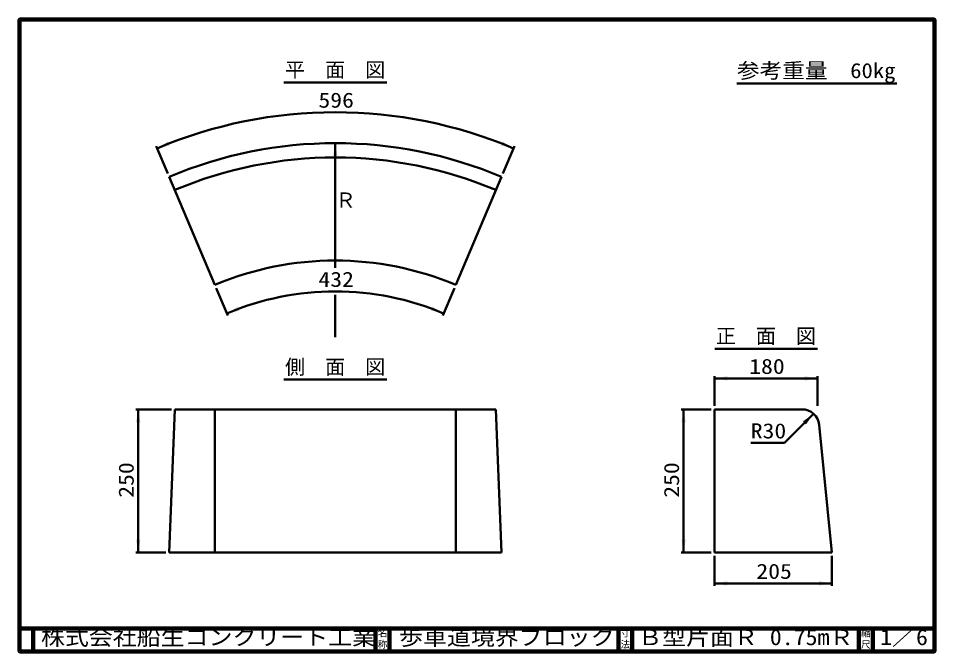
# Model space of a CAD drawing. Units: millimetres, scale not verified, with parts at other scales. Extents: x 100 to 4105, y 100 to 2870.
import ezdxf
from ezdxf.enums import TextEntityAlignment as Align

# ---------------------------------------------------------------- set-up
doc = ezdxf.new("R2010")
doc.units = ezdxf.units.MM
doc.header["$LTSCALE"] = 5
doc.layers.add('V-nasSTD', color=7, linetype='Continuous', lineweight=50)
doc.styles.add('ＭＳ ゴシック', font='')
doc.styles.get('ＭＳ ゴシック').set_extended_font_data('MS Gothic')

msp = doc.modelspace()

# ---------------------------------------------------------------- hatches: boundary and pattern name
at = {"layer": 'V-nasSTD'}
for points in [[(761.529, 2314.807), (705.887, 2302.319), (754.471, 2332.178)], [(1493.125, 2268.75), (1483.75, 2325), (1474.375, 2268.75)], [(2205.971, 2314.807), (2261.613, 2302.319), (2213.029, 2332.178)], [(1066.359, 1593.572), (1010.607, 1581.589), (1059.46, 1611.006)], [(1901.141, 1593.572), (1956.893, 1581.589), (1908.04, 1611.006)], [(3195.803, 1288.125), (3139.553, 1297.5), (3195.803, 1306.875)], [(3533.303, 1288.125), (3589.553, 1297.5), (3533.303, 1306.875)], [(632.833, 1106.25), (623.458, 1162.5), (614.083, 1106.25)], [(3013.928, 1106.25), (3004.553, 1162.5), (2995.178, 1106.25)], [(3538.859, 1096.705), (3572.004, 1143.109), (3525.601, 1109.963)], [(632.833, 593.75), (623.458, 537.5), (614.083, 593.75)], [(3013.928, 593.75), (3004.553, 537.5), (2995.178, 593.75)], [(3195.803, 411.875), (3139.553, 402.5), (3195.803, 393.125)], [(3595.803, 411.875), (3652.053, 402.5), (3595.803, 393.125)]]:
    msp.add_hatch(color=256, dxfattribs=at).paths.add_polyline_path(points)

# ---------------------------------------------------------------- linework, layer by layer
at = {"layer": 'V-nasSTD', "lineweight": 100}
for p, q in [((105, 2865), (105, 105)), ((4100, 2865), (105, 2865)), ((4100, 105), (4100, 2865)), ((105, 205), (4100, 205)), ((165, 205), (165, 105)), ((1660, 205), (1660, 105)), ((1720, 205), (1720, 105)), ((2720, 205), (2720, 105)), ((2780, 205), (2780, 105)), ((3770, 205), (3770, 105)), ((3830, 205), (3830, 105)), ((105, 105), (4100, 105))]:
    msp.add_line(p, q, dxfattribs=at)
at = {"layer": 'V-nasSTD'}
for p, q in [((1259.375, 2590), (1708.125, 2590)), ((3935, 2584.806), (3237, 2584.806)), ((1483.75, 2325), (1483.75, 1780)), ((701.993, 2311.53), (752.617, 2191.792)), ((2265.507, 2311.53), (2214.883, 2191.792)), ((758.458, 2177.976), (958.035, 1705.932)), ((2209.042, 2177.976), (2009.465, 1705.932)), ((963.877, 1692.116), (1014.501, 1572.378)), ((2003.623, 1692.116), (1952.999, 1572.378)), ((1483.75, 1662.5), (1483.75, 1477.5)), ((3140.178, 1427.5), (3588.928, 1427.5)), ((1259.375, 1292.5), (1708.125, 1292.5)), ((3139.553, 1307.5), (3139.553, 1177.5)), ((3139.553, 1297.5), (3589.553, 1297.5)), ((3589.553, 1307.5), (3589.553, 1177.5)), ((613.458, 1162.5), (768.458, 1162.5)), ((623.458, 537.5), (623.458, 1162.5)), ((782.797, 1162.5), (758.458, 537.5)), ((782.797, 1162.5), (2184.703, 1162.5)), ((958.035, 537.5), (958.035, 1162.5)), ((2009.465, 1162.5), (2009.465, 537.5)), ((2209.042, 537.5), (2184.703, 1162.5)), ((2994.553, 1162.5), (3124.553, 1162.5)), ((3004.553, 537.5), (3004.553, 1162.5)), ((3139.553, 1162.5), (3139.553, 537.5)), ((3521.679, 1162.5), (3139.553, 1162.5)), ((3444.725, 1015.83), (3572.004, 1143.109)), ((3596.307, 1094.963), (3652.053, 537.5)), ((3297.725, 1015.83), (3444.725, 1015.83)), ((613.458, 537.5), (743.458, 537.5)), ((758.458, 537.5), (2209.042, 537.5)), ((2994.553, 537.5), (3124.553, 537.5)), ((3139.553, 537.5), (3652.053, 537.5)), ((3139.553, 392.5), (3139.553, 522.5)), ((3652.053, 392.5), (3652.053, 522.5)), ((3139.553, 402.5), (3652.053, 402.5))]:
    msp.add_line(p, q, dxfattribs=at)
at = {"layer": 'V-nasSTD', "lineweight": 13}
msp.add_lwpolyline([(100, 100), (100, 2870), (4105, 2870), (4105, 100)], close=True, dxfattribs=at)
at = {"layer": 'V-nasSTD'}
for centre, radius, start, end in [((1483.75, 462.5), 1997.5, 67.08169, 112.91831), ((1483.75, 462.5), 1862.5, 67.08169, 112.91831), ((1483.75, 462.5), 1800, 67.08169, 112.91831), ((1483.75, 462.5), 1350, 67.08169, 112.91831), ((1483.75, 462.5), 1215, 67.08169, 112.91831), ((3521.679, 1087.5), 75, 5.71059, 90)]:
    msp.add_arc(centre, radius, start, end, dxfattribs=at)

# ---------------------------------------------------------------- texts
at = {"layer": 'V-nasSTD', "style": 'ＭＳ ゴシック', "width": 1.1}
for s, height, p in [('参考重量\u300060kg', 65.98, (3237, 2674.806)), ('株式会社船生コンクリート工業', 69.65, (198.75, 202.5)), ('歩車道境界ブロック', 69.65, (1762.5, 202.5)), ('Ｂ型片面Ｒ 0.75mＲ', 69.65, (2806.25, 202.5)), ('1／6', 69.65, (3862.5, 202.582))]:
    msp.add_text(s, height=height, dxfattribs=at).set_placement(p, align=Align.TOP_LEFT)
at = {"layer": 'V-nasSTD', "style": 'ＭＳ ゴシック'}
for s, height, p in [('平\u3000面\u3000図', 64.15, (1264.375, 2677.5)), ('正\u3000面\u3000図', 64.15, (3145.178, 1515)), ('側\u3000面\u3000図', 64.15, (1264.375, 1380)), ('名', 30.79, (1668.982, 200.999)), ('寸', 30.79, (2728.982, 200.999)), ('縮', 30.79, (3778.982, 200.999)), ('称', 30.79, (1668.976, 151.01)), ('法', 30.79, (2728.976, 151.01)), ('尺', 30.79, (3778.976, 151.01))]:
    msp.add_text(s, height=height, dxfattribs=at).set_placement(p, align=Align.TOP_LEFT)
at = {"layer": 'V-nasSTD', "style": 'ＭＳ ゴシック', "width": 1.15}
for s, p in [('596', (1410.25, 2460)), ('432', (1410.25, 1677.5)), ('180', (3291.053, 1297.5)), ('R30', (3297.725, 1015.83)), ('205', (3322.303, 402.5))]:
    msp.add_text(s, height=65.98, dxfattribs=at).set_placement(p, align=Align.BOTTOM_LEFT)
at = {"layer": 'V-nasSTD', "style": 'ＭＳ ゴシック'}
msp.add_text('Ｒ', height=65.98, dxfattribs=at).set_placement((1483.75, 2023.75), align=Align.BOTTOM_LEFT)
at = {"layer": 'V-nasSTD', "style": 'ＭＳ ゴシック', "width": 1.15}
for p in [(623.458, 776.5), (3004.553, 776.5)]:
    msp.add_text('250', height=65.98, rotation=90, dxfattribs=at).set_placement(p, align=Align.BOTTOM_LEFT)

doc.saveas('drawing.dxf')
